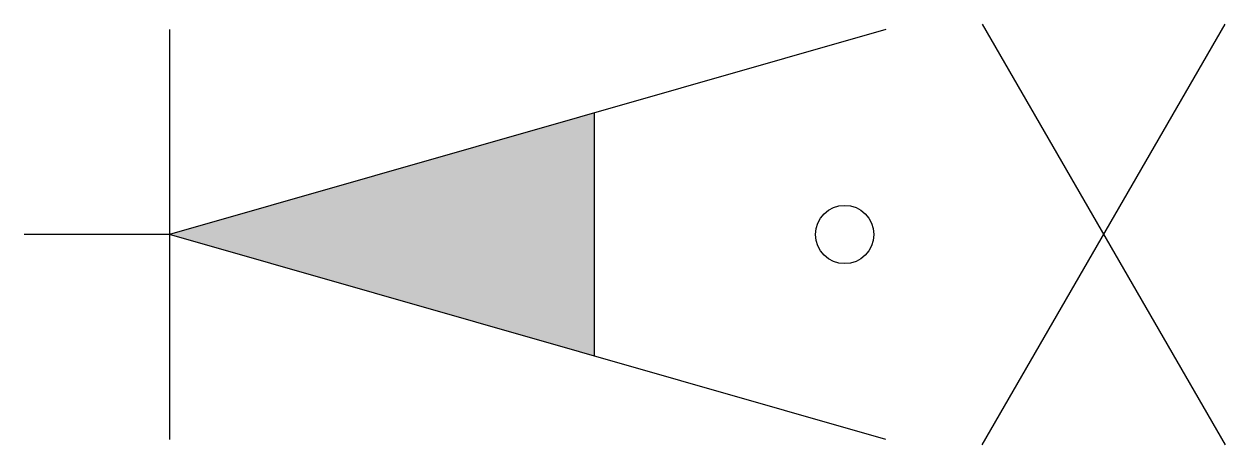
# Model space of a CAD drawing. Extents: x 0 to 12.4, y -2.2 to 2.2.
import ezdxf

# ---------------------------------------------------------------- set-up
doc = ezdxf.new("R2010")
doc.units = 0
doc.layers.get('0').update_dxf_attribs({"lineweight": 25})

msp = doc.modelspace()

# ---------------------------------------------------------------- linework, layer by layer
for p, q in [((8.878, 2.11), (1.499, 0)), ((1.499, 2.11), (1.499, -2.11)), ((9.871, 2.166), (12.373, -2.166)), ((9.871, -2.166), (12.373, 2.166)), ((5.878, -1.252), (5.878, 1.252)), ((1.499, 0), (0, 0)), ((8.878, -2.11), (1.499, 0))]:
    msp.add_line(p, q)
msp.add_circle((8.455, 0), 0.3)
msp.add_solid([(1.499, 0), (5.878, 1.252), (5.878, -1.252)])

doc.saveas('drawing.dxf')
